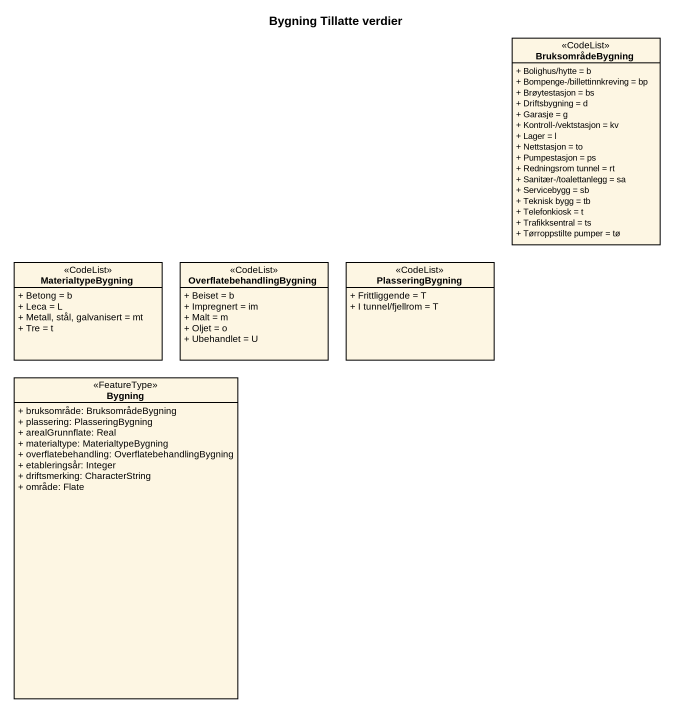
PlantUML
@startuml
title Bygning Tillatte verdier
hide circle
hide empty members
skinparam classAttributeIconSize 0
class BruksområdeBygning <<CodeList>> {
  + Bolighus/hytte = b
  + Bompenge-/billettinnkreving = bp
  + Brøytestasjon = bs
  + Driftsbygning = d
  + Garasje = g
  + Kontroll-/vektstasjon = kv
  + Lager = l
  + Nettstasjon = to
  + Pumpestasjon = ps
  + Redningsrom tunnel = rt
  + Sanitær-/toalettanlegg = sa
  + Servicebygg = sb
  + Teknisk bygg = tb
  + Telefonkiosk = t
  + Trafikksentral = ts
  + Tørroppstilte pumper = tø
}
class MaterialtypeBygning <<CodeList>> {
  + Betong = b
  + Leca = L
  + Metall, stål, galvanisert = mt
  + Tre = t
}
class OverflatebehandlingBygning <<CodeList>> {
  + Beiset = b
  + Impregnert = im
  + Malt = m
  + Oljet = o
  + Ubehandlet = U
}
class PlasseringBygning <<CodeList>> {
  + Frittliggende = T
  + I tunnel/fjellrom = T
}
class Bygning <<FeatureType>> {
  + bruksområde: BruksområdeBygning
  + plassering: PlasseringBygning
  + arealGrunnflate: Real
  + materialtype: MaterialtypeBygning
  + overflatebehandling: OverflatebehandlingBygning
  + etableringsår: Integer
  + driftsmerking: CharacterString
  + område: Flate
}
@enduml
